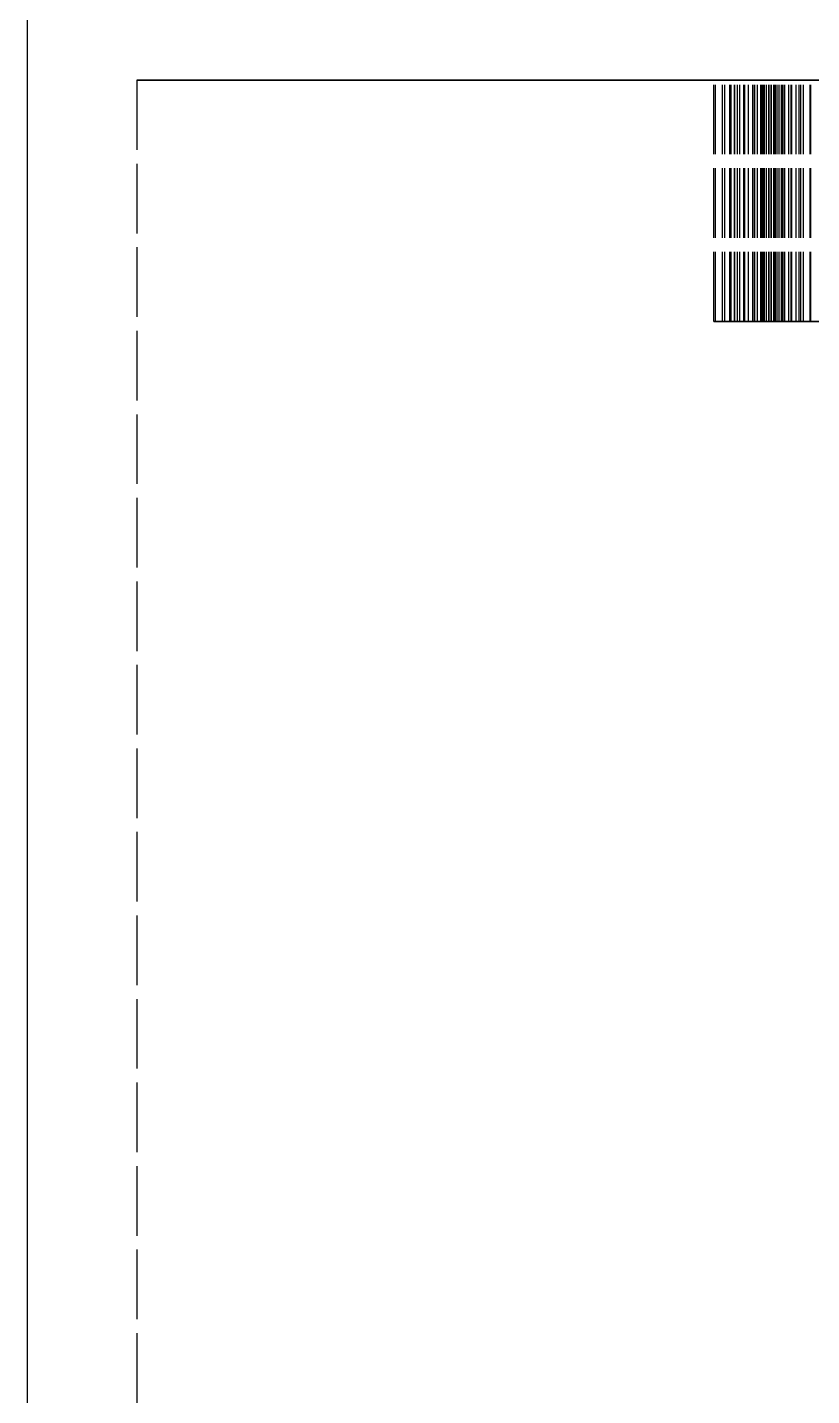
# Model space of a CAD drawing. Header units: millimetres. Extents: x -9 to 243, y -53 to 196.
# Drawn here: x 137.85 to 152.16, y -0.2 to 24.76 of the extents above; entities that cross this region are included whole.
import ezdxf

# ---------------------------------------------------------------- set-up
doc = ezdxf.new("R2010")
doc.units = ezdxf.units.MM
doc.linetypes.add('DASHED', pattern=[1.524, 1.27, -0.254])
doc.layers.add('HIDDEN', color=8, linetype='DASHED')
doc.layers.add('VISIBLE', color=7, linetype='CONTINUOUS')

msp = doc.modelspace()

# ---------------------------------------------------------------- linework, layer by layer
at = {"layer": 'HIDDEN'}
for points in [[(152.51667, 23.8), (151.91349, 23.8), (151.31032, 23.8), (150.70714, 23.8), (150.10397, 23.8), (149.50079, 23.8), (148.89762, 23.8), (148.29444, 23.8), (147.69127, 23.8), (147.0881, 23.8), (146.48492, 23.8), (145.88175, 23.8), (145.27857, 23.8), (144.6754, 23.8), (144.07222, 23.8), (143.46905, 23.8), (142.86587, 23.8), (142.2627, 23.8), (141.65952, 23.8), (141.05635, 23.8), (140.45317, 23.8), (139.85, 23.8)], [(139.85, 23.8), (140.15159, 23.8), (140.45317, 23.8), (140.75476, 23.8), (141.05635, 23.8), (141.35794, 23.8), (141.65952, 23.8), (141.96111, 23.8), (142.2627, 23.8), (142.56429, 23.8), (142.86587, 23.8), (143.16746, 23.8), (143.46905, 23.8), (143.77063, 23.8), (144.07222, 23.8), (144.37381, 23.8), (144.6754, 23.8), (144.97698, 23.8), (145.27857, 23.8), (145.58016, 23.8), (145.88175, 23.8), (146.18333, 23.8), (146.48492, 23.8), (146.78651, 23.8), (147.0881, 23.8), (147.38968, 23.8), (147.69127, 23.8), (147.99286, 23.8), (148.29444, 23.8), (148.59603, 23.8), (148.89762, 23.8), (149.19921, 23.8), (149.50079, 23.8), (149.80238, 23.8), (150.10397, 23.8), (150.40556, 23.8), (150.70714, 23.8), (151.00873, 23.8), (151.31032, 23.8), (151.6119, 23.8), (151.91349, 23.8), (152.21508, 23.8)], [(139.85, 23.8), (139.85, -15.2)], [(150.40802, 23.8), (150.37681, 23.8)], [(150.37681, 23.8), (150.53395, 23.8)], [(150.53395, 23.8), (150.37681, 23.8)], [(150.37681, 23.8), (150.40802, 23.8)], [(150.37681, 19.4), (150.37681, 23.8)], [(150.37681, 19.4), (150.37681, 23.8)], [(150.58057, 23.8), (150.40802, 23.8)], [(150.40802, 23.8), (150.58057, 23.8)], [(150.40802, 19.4), (150.40802, 23.8)], [(150.40802, 19.4), (150.40802, 23.8)], [(150.53395, 23.8), (150.69252, 23.8)], [(150.69252, 23.8), (150.53395, 23.8)], [(150.53395, 19.4), (150.53395, 23.8)], [(150.53395, 19.4), (150.53395, 23.8)], [(150.75261, 23.8), (150.58057, 23.8)], [(150.58057, 23.8), (150.75261, 23.8)], [(150.58057, 19.4), (150.58057, 23.8)], [(150.58057, 19.4), (150.58057, 23.8)], [(150.76365, 23.8), (150.67122, 23.8)], [(150.67122, 23.8), (150.80692, 23.8)], [(150.80692, 23.8), (150.67122, 23.8)], [(150.67122, 23.8), (150.76365, 23.8)], [(150.67122, 19.4), (150.67122, 23.8)], [(150.67122, 19.4), (150.67122, 23.8)], [(150.69252, 23.8), (150.85231, 23.8)], [(150.85231, 23.8), (150.69252, 23.8)], [(150.69252, 19.4), (150.69252, 23.8)], [(150.69252, 19.4), (150.69252, 23.8)], [(150.92382, 23.8), (150.75261, 23.8)], [(150.75261, 23.8), (150.92382, 23.8)], [(150.75261, 19.4), (150.75261, 23.8)], [(150.75261, 19.4), (150.75261, 23.8)], [(150.94497, 23.8), (150.76365, 23.8)], [(150.76365, 23.8), (150.94497, 23.8)], [(150.76365, 19.4), (150.76365, 23.8)], [(150.76365, 19.4), (150.76365, 23.8)], [(150.80692, 23.8), (150.94591, 23.8)], [(150.94591, 23.8), (150.80692, 23.8)], [(150.80692, 19.4), (150.80692, 23.8)], [(150.80692, 19.4), (150.80692, 23.8)], [(150.85231, 23.8), (151.01317, 23.8)], [(151.01317, 23.8), (150.85231, 23.8)], [(150.85231, 19.4), (150.85231, 23.8)], [(150.85231, 19.4), (150.85231, 23.8)], [(151.09381, 23.8), (150.92382, 23.8)], [(150.92382, 23.8), (151.09381, 23.8)], [(150.92382, 19.4), (150.92382, 23.8)], [(150.92382, 19.4), (150.92382, 23.8)], [(151.12388, 23.8), (150.94497, 23.8)], [(150.94497, 23.8), (151.12388, 23.8)], [(150.94497, 19.4), (150.94497, 23.8)], [(150.94497, 19.4), (150.94497, 23.8)], [(150.94591, 23.8), (151.08815, 23.8)], [(151.08815, 23.8), (150.94591, 23.8)], [(150.94591, 19.4), (150.94591, 23.8)], [(150.94591, 19.4), (150.94591, 23.8)], [(151.01317, 23.8), (151.17496, 23.8)], [(151.17496, 23.8), (151.01317, 23.8)], [(151.01317, 19.4), (151.01317, 23.8)], [(151.01317, 19.4), (151.01317, 23.8)], [(151.08815, 23.8), (151.2337, 23.8)], [(151.2337, 23.8), (151.08815, 23.8)], [(151.08815, 19.4), (151.08815, 23.8)], [(151.08815, 19.4), (151.08815, 23.8)], [(151.26204, 23.8), (151.09381, 23.8)], [(151.09381, 23.8), (151.26204, 23.8)], [(151.09381, 19.4), (151.09381, 23.8)], [(151.09381, 19.4), (151.09381, 23.8)], [(151.29992, 23.8), (151.12388, 23.8)], [(151.12388, 23.8), (151.29992, 23.8)], [(151.12388, 19.4), (151.12388, 23.8)], [(151.12388, 19.4), (151.12388, 23.8)], [(151.17496, 23.8), (151.33769, 23.8)], [(151.33769, 23.8), (151.17496, 23.8)], [(151.17496, 19.4), (151.17496, 23.8)], [(151.17496, 19.4), (151.17496, 23.8)], [(151.2337, 23.8), (151.38282, 23.8)], [(151.38282, 23.8), (151.2337, 23.8)], [(151.2337, 19.4), (151.2337, 23.8)], [(151.2337, 19.4), (151.2337, 23.8)], [(151.42733, 23.8), (151.26204, 23.8)], [(151.26204, 23.8), (151.42733, 23.8)], [(151.26204, 19.4), (151.26204, 23.8)], [(151.26204, 19.4), (151.26204, 23.8)], [(151.43003, 23.8), (151.27994, 23.8)], [(151.27994, 23.8), (151.38898, 23.8)], [(151.38898, 23.8), (151.27994, 23.8)], [(151.27994, 23.8), (151.43003, 23.8)], [(151.27994, 19.4), (151.27994, 23.8)], [(151.27994, 19.4), (151.27994, 23.8)], [(151.47251, 23.8), (151.29992, 23.8)], [(151.29992, 23.8), (151.47251, 23.8)], [(151.29992, 19.4), (151.29992, 23.8)], [(151.29992, 19.4), (151.29992, 23.8)], [(151.33769, 23.8), (151.48013, 23.8)], [(151.48013, 23.8), (151.33769, 23.8)], [(151.33769, 19.4), (151.33769, 23.8)], [(151.33769, 19.4), (151.33769, 23.8)], [(151.38282, 23.8), (151.53674, 23.8)], [(151.53674, 23.8), (151.38282, 23.8)], [(151.38282, 19.4), (151.38282, 23.8)], [(151.38282, 19.4), (151.38282, 23.8)], [(151.38898, 23.8), (151.50305, 23.8)], [(151.50305, 23.8), (151.38898, 23.8)], [(151.38898, 19.4), (151.38898, 23.8)], [(151.38898, 19.4), (151.38898, 23.8)], [(151.56808, 23.8), (151.42733, 23.8)], [(151.42733, 23.8), (151.56808, 23.8)], [(151.42733, 19.4), (151.42733, 23.8)], [(151.42733, 19.4), (151.42733, 23.8)], [(151.61316, 23.8), (151.43003, 23.8)], [(151.43003, 23.8), (151.61316, 23.8)], [(151.43003, 19.4), (151.43003, 23.8)], [(151.43003, 19.4), (151.43003, 23.8)], [(151.64073, 23.8), (151.47251, 23.8)], [(151.47251, 23.8), (151.64073, 23.8)], [(151.47251, 19.4), (151.47251, 23.8)], [(151.47251, 19.4), (151.47251, 23.8)], [(151.48013, 23.8), (151.48005, 23.8), (151.47997, 23.8), (151.47989, 23.8), (151.47981, 23.8), (151.47972, 23.8), (151.47964, 23.8), (151.47956, 23.8), (151.47948, 23.8), (151.4794, 23.8), (151.47932, 23.8), (151.47924, 23.8), (151.47915, 23.8), (151.47907, 23.8), (151.47899, 23.8), (151.47891, 23.8), (151.47883, 23.8), (151.47875, 23.8), (151.47867, 23.8), (151.47858, 23.8), (151.4785, 23.8), (151.47842, 23.8), (151.47834, 23.8), (151.47826, 23.8), (151.47818, 23.8), (151.4781, 23.8), (151.47801, 23.8), (151.47793, 23.8), (151.47785, 23.8), (151.47777, 23.8), (151.47769, 23.8), (151.47761, 23.8), (151.47753, 23.8), (151.47744, 23.8), (151.47736, 23.8), (151.47728, 23.8), (151.4772, 23.8), (151.47712, 23.8), (151.47704, 23.8), (151.47696, 23.8), (151.47687, 23.8), (151.47679, 23.8), (151.47671, 23.8), (151.47663, 23.8), (151.47655, 23.8), (151.47647, 23.8), (151.47638, 23.8), (151.4763, 23.8), (151.47622, 23.8), (151.47614, 23.8), (151.47606, 23.8), (151.47598, 23.8), (151.4759, 23.8), (151.47581, 23.8), (151.47573, 23.8), (151.47565, 23.8), (151.47557, 23.8), (151.47549, 23.8), (151.47541, 23.8), (151.47533, 23.8), (151.47524, 23.8), (151.47516, 23.8), (151.47508, 23.8), (151.475, 23.8)], [(151.475, 23.8), (151.47508, 23.8), (151.47516, 23.8), (151.47524, 23.8), (151.47533, 23.8), (151.47541, 23.8), (151.47549, 23.8), (151.47557, 23.8), (151.47565, 23.8), (151.47573, 23.8), (151.47581, 23.8), (151.4759, 23.8), (151.47598, 23.8), (151.47606, 23.8), (151.47614, 23.8), (151.47622, 23.8), (151.4763, 23.8), (151.47638, 23.8), (151.47647, 23.8), (151.47655, 23.8), (151.47663, 23.8), (151.47671, 23.8), (151.47679, 23.8), (151.47687, 23.8), (151.47696, 23.8), (151.47704, 23.8), (151.47712, 23.8), (151.4772, 23.8), (151.47728, 23.8), (151.47736, 23.8), (151.47744, 23.8), (151.47753, 23.8), (151.47761, 23.8), (151.47769, 23.8), (151.47777, 23.8), (151.47785, 23.8), (151.47793, 23.8), (151.47801, 23.8), (151.4781, 23.8), (151.47818, 23.8), (151.47826, 23.8), (151.47834, 23.8), (151.47842, 23.8), (151.4785, 23.8), (151.47858, 23.8), (151.47867, 23.8), (151.47875, 23.8), (151.47883, 23.8), (151.47891, 23.8), (151.47899, 23.8), (151.47907, 23.8), (151.47915, 23.8), (151.47924, 23.8), (151.47932, 23.8), (151.4794, 23.8), (151.47948, 23.8), (151.47956, 23.8), (151.47964, 23.8), (151.47972, 23.8), (151.47981, 23.8), (151.47989, 23.8), (151.47997, 23.8), (151.48005, 23.8), (151.48013, 23.8)], [(151.475, 19.4), (151.475, 23.8)], [(151.48013, 19.4), (151.48013, 23.8)], [(151.48013, 19.4), (151.48013, 23.8)], [(151.50305, 23.8), (151.62227, 23.8)], [(151.62227, 23.8), (151.50305, 23.8)], [(151.50305, 19.4), (151.50305, 23.8)], [(151.50305, 19.4), (151.50305, 23.8)], [(151.53674, 23.8), (151.67541, 23.8)], [(151.67541, 23.8), (151.53674, 23.8)], [(151.53674, 19.4), (151.53674, 23.8)], [(151.53674, 19.4), (151.53674, 23.8)], [(151.67541, 23.8), (151.6737, 23.8), (151.672, 23.8), (151.6703, 23.8), (151.66859, 23.8), (151.66689, 23.8), (151.66519, 23.8), (151.66348, 23.8), (151.66178, 23.8), (151.66007, 23.8), (151.65837, 23.8), (151.65667, 23.8), (151.65496, 23.8), (151.65326, 23.8), (151.65156, 23.8), (151.64985, 23.8), (151.64815, 23.8), (151.64645, 23.8), (151.64474, 23.8), (151.64304, 23.8), (151.64133, 23.8), (151.63963, 23.8), (151.63793, 23.8), (151.63622, 23.8), (151.63452, 23.8), (151.63282, 23.8), (151.63111, 23.8), (151.62941, 23.8), (151.6277, 23.8), (151.626, 23.8), (151.6243, 23.8), (151.62259, 23.8), (151.62089, 23.8), (151.61919, 23.8), (151.61748, 23.8), (151.61578, 23.8), (151.61408, 23.8), (151.61237, 23.8), (151.61067, 23.8), (151.60896, 23.8), (151.60726, 23.8), (151.60556, 23.8), (151.60385, 23.8), (151.60215, 23.8), (151.60045, 23.8), (151.59874, 23.8), (151.59704, 23.8), (151.59533, 23.8), (151.59363, 23.8), (151.59193, 23.8), (151.59022, 23.8), (151.58852, 23.8), (151.58682, 23.8), (151.58511, 23.8), (151.58341, 23.8), (151.58171, 23.8), (151.58, 23.8), (151.5783, 23.8), (151.57659, 23.8), (151.57489, 23.8), (151.57319, 23.8), (151.57148, 23.8), (151.56978, 23.8), (151.56808, 23.8)], [(151.56808, 23.8), (151.56978, 23.8), (151.57148, 23.8), (151.57319, 23.8), (151.57489, 23.8), (151.57659, 23.8), (151.5783, 23.8), (151.58, 23.8), (151.58171, 23.8), (151.58341, 23.8), (151.58511, 23.8), (151.58682, 23.8), (151.58852, 23.8), (151.59022, 23.8), (151.59193, 23.8), (151.59363, 23.8), (151.59533, 23.8), (151.59704, 23.8), (151.59874, 23.8), (151.60045, 23.8), (151.60215, 23.8), (151.60385, 23.8), (151.60556, 23.8), (151.60726, 23.8), (151.60896, 23.8), (151.61067, 23.8), (151.61237, 23.8), (151.61408, 23.8), (151.61578, 23.8), (151.61748, 23.8), (151.61919, 23.8), (151.62089, 23.8), (151.62259, 23.8), (151.6243, 23.8), (151.626, 23.8), (151.6277, 23.8), (151.62941, 23.8), (151.63111, 23.8), (151.63282, 23.8), (151.63452, 23.8), (151.63622, 23.8), (151.63793, 23.8), (151.63963, 23.8), (151.64133, 23.8), (151.64304, 23.8), (151.64474, 23.8), (151.64645, 23.8), (151.64815, 23.8), (151.64985, 23.8), (151.65156, 23.8), (151.65326, 23.8), (151.65496, 23.8), (151.65667, 23.8), (151.65837, 23.8), (151.66007, 23.8), (151.66178, 23.8), (151.66348, 23.8), (151.66519, 23.8), (151.66689, 23.8), (151.66859, 23.8), (151.6703, 23.8), (151.672, 23.8), (151.6737, 23.8), (151.67541, 23.8)], [(151.56808, 19.4), (151.56808, 23.8)], [(151.56808, 19.4), (151.56808, 23.8)], [(151.79206, 23.8), (151.61316, 23.8)], [(151.61316, 23.8), (151.79206, 23.8)], [(151.61316, 19.4), (151.61316, 23.8)], [(151.61316, 19.4), (151.61316, 23.8)], [(151.62227, 23.8), (151.74692, 23.8)], [(151.74692, 23.8), (151.62227, 23.8)], [(151.62227, 19.4), (151.62227, 23.8)], [(151.62227, 19.4), (151.62227, 23.8)], [(151.80223, 23.8), (151.64073, 23.8)], [(151.64073, 23.8), (151.80223, 23.8)], [(151.64073, 19.4), (151.64073, 23.8)], [(151.64073, 19.4), (151.64073, 23.8)], [(151.67541, 19.4), (151.67541, 23.8)], [(151.67541, 19.4), (151.67541, 23.8)], [(151.74692, 23.8), (151.87764, 23.8)], [(151.87764, 23.8), (151.74692, 23.8)], [(151.74692, 19.4), (151.74692, 23.8)], [(151.74692, 19.4), (151.74692, 23.8)], [(151.96617, 23.8), (151.79206, 23.8)], [(151.79206, 23.8), (151.96617, 23.8)], [(151.79206, 19.4), (151.79206, 23.8)], [(151.79206, 19.4), (151.79206, 23.8)], [(151.93586, 23.8), (151.80223, 23.8)], [(151.80223, 23.8), (151.93586, 23.8)], [(151.80223, 19.4), (151.80223, 23.8)], [(151.80223, 19.4), (151.80223, 23.8)], [(151.87764, 23.8), (152.01683, 23.8)], [(152.01683, 23.8), (151.87764, 23.8)], [(151.87764, 19.4), (151.87764, 23.8)], [(151.87764, 19.4), (151.87764, 23.8)], [(152.1464, 23.8), (152.14306, 23.8), (152.13972, 23.8), (152.13637, 23.8), (152.13303, 23.8), (152.12969, 23.8), (152.12635, 23.8), (152.12301, 23.8), (152.11966, 23.8), (152.11632, 23.8), (152.11298, 23.8), (152.10964, 23.8), (152.1063, 23.8), (152.10295, 23.8), (152.09961, 23.8), (152.09627, 23.8), (152.09293, 23.8), (152.08959, 23.8), (152.08625, 23.8), (152.0829, 23.8), (152.07956, 23.8), (152.07622, 23.8), (152.07288, 23.8), (152.06954, 23.8), (152.06619, 23.8), (152.06285, 23.8), (152.05951, 23.8), (152.05617, 23.8), (152.05283, 23.8), (152.04948, 23.8), (152.04614, 23.8), (152.0428, 23.8), (152.03946, 23.8), (152.03612, 23.8), (152.03278, 23.8), (152.02943, 23.8), (152.02609, 23.8), (152.02275, 23.8), (152.01941, 23.8), (152.01607, 23.8), (152.01272, 23.8), (152.00938, 23.8), (152.00604, 23.8), (152.0027, 23.8), (151.99936, 23.8), (151.99601, 23.8), (151.99267, 23.8), (151.98933, 23.8), (151.98599, 23.8), (151.98265, 23.8), (151.9793, 23.8), (151.97596, 23.8), (151.97262, 23.8), (151.96928, 23.8), (151.96594, 23.8), (151.9626, 23.8), (151.95925, 23.8), (151.95591, 23.8), (151.95257, 23.8), (151.94923, 23.8), (151.94589, 23.8), (151.94254, 23.8), (151.9392, 23.8), (151.93586, 23.8)], [(151.93586, 23.8), (151.9392, 23.8), (151.94254, 23.8), (151.94589, 23.8), (151.94923, 23.8), (151.95257, 23.8), (151.95591, 23.8), (151.95925, 23.8), (151.9626, 23.8), (151.96594, 23.8), (151.96928, 23.8), (151.97262, 23.8), (151.97596, 23.8), (151.9793, 23.8), (151.98265, 23.8), (151.98599, 23.8), (151.98933, 23.8), (151.99267, 23.8), (151.99601, 23.8), (151.99936, 23.8), (152.0027, 23.8), (152.00604, 23.8), (152.00938, 23.8), (152.01272, 23.8), (152.01607, 23.8), (152.01941, 23.8), (152.02275, 23.8), (152.02609, 23.8), (152.02943, 23.8), (152.03278, 23.8), (152.03612, 23.8), (152.03946, 23.8), (152.0428, 23.8), (152.04614, 23.8), (152.04948, 23.8), (152.05283, 23.8), (152.05617, 23.8), (152.05951, 23.8), (152.06285, 23.8), (152.06619, 23.8), (152.06954, 23.8), (152.07288, 23.8), (152.07622, 23.8), (152.07956, 23.8), (152.0829, 23.8), (152.08625, 23.8), (152.08959, 23.8), (152.09293, 23.8), (152.09627, 23.8), (152.09961, 23.8), (152.10295, 23.8), (152.1063, 23.8), (152.10964, 23.8), (152.11298, 23.8), (152.11632, 23.8), (152.11966, 23.8), (152.12301, 23.8), (152.12635, 23.8), (152.12969, 23.8), (152.13303, 23.8), (152.13637, 23.8), (152.13972, 23.8), (152.14306, 23.8), (152.1464, 23.8)], [(151.93586, 19.4), (151.93586, 23.8)], [(151.93586, 19.4), (151.93586, 23.8)], [(152.13473, 23.8), (151.96617, 23.8)], [(151.96617, 23.8), (152.13473, 23.8)], [(151.96617, 19.4), (151.96617, 23.8)], [(151.96617, 19.4), (151.96617, 23.8)], [(152.01683, 23.8), (152.1464, 23.8)], [(152.1464, 23.8), (152.01683, 23.8)], [(152.01683, 19.4), (152.01683, 23.8)], [(152.01683, 19.4), (152.01683, 23.8)], [(152.29646, 23.8), (152.13473, 23.8)], [(152.13473, 23.8), (152.29646, 23.8)], [(152.13473, 19.4), (152.13473, 23.8)], [(152.13473, 19.4), (152.13473, 23.8)], [(152.1464, 19.4), (152.1464, 23.8)], [(152.1464, 19.4), (152.1464, 23.8)], [(150.37681, 19.4), (150.40802, 19.4)], [(150.53395, 19.4), (150.37681, 19.4)], [(150.37681, 19.4), (150.53395, 19.4)], [(150.40802, 19.4), (150.37681, 19.4)], [(150.40802, 19.4), (150.58057, 19.4)], [(150.58057, 19.4), (150.40802, 19.4)], [(150.69252, 19.4), (150.53395, 19.4)], [(150.53395, 19.4), (150.69252, 19.4)], [(150.58057, 19.4), (150.75261, 19.4)], [(150.75261, 19.4), (150.58057, 19.4)], [(150.67122, 19.4), (150.76365, 19.4)], [(150.80692, 19.4), (150.67122, 19.4)], [(150.67122, 19.4), (150.80692, 19.4)], [(150.76365, 19.4), (150.67122, 19.4)], [(150.85231, 19.4), (150.69252, 19.4)], [(150.69252, 19.4), (150.85231, 19.4)], [(150.75261, 19.4), (150.92382, 19.4)], [(150.92382, 19.4), (150.75261, 19.4)], [(150.76365, 19.4), (150.94497, 19.4)], [(150.94497, 19.4), (150.76365, 19.4)], [(150.94591, 19.4), (150.80692, 19.4)], [(150.80692, 19.4), (150.94591, 19.4)], [(151.01317, 19.4), (150.85231, 19.4)], [(150.85231, 19.4), (151.01317, 19.4)], [(150.92382, 19.4), (151.09381, 19.4)], [(151.09381, 19.4), (150.92382, 19.4)], [(150.94497, 19.4), (151.12388, 19.4)], [(151.12388, 19.4), (150.94497, 19.4)], [(151.08815, 19.4), (150.94591, 19.4)], [(150.94591, 19.4), (151.08815, 19.4)], [(151.17496, 19.4), (151.01317, 19.4)], [(151.01317, 19.4), (151.17496, 19.4)], [(151.2337, 19.4), (151.08815, 19.4)], [(151.08815, 19.4), (151.2337, 19.4)], [(151.09381, 19.4), (151.26204, 19.4)], [(151.26204, 19.4), (151.09381, 19.4)], [(151.12388, 19.4), (151.29992, 19.4)], [(151.29992, 19.4), (151.12388, 19.4)], [(151.33769, 19.4), (151.17496, 19.4)], [(151.17496, 19.4), (151.33769, 19.4)], [(151.38282, 19.4), (151.2337, 19.4)], [(151.2337, 19.4), (151.38282, 19.4)], [(151.26204, 19.4), (151.42733, 19.4)], [(151.42733, 19.4), (151.26204, 19.4)], [(151.27994, 19.4), (151.43003, 19.4)], [(151.38898, 19.4), (151.27994, 19.4)], [(151.27994, 19.4), (151.38898, 19.4)], [(151.43003, 19.4), (151.27994, 19.4)], [(151.29992, 19.4), (151.47251, 19.4)], [(151.47251, 19.4), (151.29992, 19.4)], [(151.48013, 19.4), (151.33769, 19.4)], [(151.33769, 19.4), (151.48013, 19.4)], [(151.53674, 19.4), (151.38282, 19.4)], [(151.38282, 19.4), (151.53674, 19.4)], [(151.50305, 19.4), (151.38898, 19.4)], [(151.38898, 19.4), (151.50305, 19.4)], [(151.42733, 19.4), (151.56808, 19.4)], [(151.56808, 19.4), (151.42733, 19.4)], [(151.43003, 19.4), (151.61316, 19.4)], [(151.61316, 19.4), (151.43003, 19.4)], [(151.47251, 19.4), (151.64073, 19.4)], [(151.64073, 19.4), (151.47251, 19.4)], [(151.48013, 19.4), (151.48005, 19.4), (151.47997, 19.4), (151.47989, 19.4), (151.47981, 19.4), (151.47972, 19.4), (151.47964, 19.4), (151.47956, 19.4), (151.47948, 19.4), (151.4794, 19.4), (151.47932, 19.4), (151.47924, 19.4), (151.47915, 19.4), (151.47907, 19.4), (151.47899, 19.4), (151.47891, 19.4), (151.47883, 19.4), (151.47875, 19.4), (151.47867, 19.4), (151.47858, 19.4), (151.4785, 19.4), (151.47842, 19.4), (151.47834, 19.4), (151.47826, 19.4), (151.47818, 19.4), (151.4781, 19.4), (151.47801, 19.4), (151.47793, 19.4), (151.47785, 19.4), (151.47777, 19.4), (151.47769, 19.4), (151.47761, 19.4), (151.47753, 19.4), (151.47744, 19.4), (151.47736, 19.4), (151.47728, 19.4), (151.4772, 19.4), (151.47712, 19.4), (151.47704, 19.4), (151.47696, 19.4), (151.47687, 19.4), (151.47679, 19.4), (151.47671, 19.4), (151.47663, 19.4), (151.47655, 19.4), (151.47647, 19.4), (151.47638, 19.4), (151.4763, 19.4), (151.47622, 19.4), (151.47614, 19.4), (151.47606, 19.4), (151.47598, 19.4), (151.4759, 19.4), (151.47581, 19.4), (151.47573, 19.4), (151.47565, 19.4), (151.47557, 19.4), (151.47549, 19.4), (151.47541, 19.4), (151.47533, 19.4), (151.47524, 19.4), (151.47516, 19.4), (151.47508, 19.4), (151.475, 19.4)], [(151.475, 19.4), (151.47508, 19.4), (151.47516, 19.4), (151.47524, 19.4), (151.47533, 19.4), (151.47541, 19.4), (151.47549, 19.4), (151.47557, 19.4), (151.47565, 19.4), (151.47573, 19.4), (151.47581, 19.4), (151.4759, 19.4), (151.47598, 19.4), (151.47606, 19.4), (151.47614, 19.4), (151.47622, 19.4), (151.4763, 19.4), (151.47638, 19.4), (151.47647, 19.4), (151.47655, 19.4), (151.47663, 19.4), (151.47671, 19.4), (151.47679, 19.4), (151.47687, 19.4), (151.47696, 19.4), (151.47704, 19.4), (151.47712, 19.4), (151.4772, 19.4), (151.47728, 19.4), (151.47736, 19.4), (151.47744, 19.4), (151.47753, 19.4), (151.47761, 19.4), (151.47769, 19.4), (151.47777, 19.4), (151.47785, 19.4), (151.47793, 19.4), (151.47801, 19.4), (151.4781, 19.4), (151.47818, 19.4), (151.47826, 19.4), (151.47834, 19.4), (151.47842, 19.4), (151.4785, 19.4), (151.47858, 19.4), (151.47867, 19.4), (151.47875, 19.4), (151.47883, 19.4), (151.47891, 19.4), (151.47899, 19.4), (151.47907, 19.4), (151.47915, 19.4), (151.47924, 19.4), (151.47932, 19.4), (151.4794, 19.4), (151.47948, 19.4), (151.47956, 19.4), (151.47964, 19.4), (151.47972, 19.4), (151.47981, 19.4), (151.47989, 19.4), (151.47997, 19.4), (151.48005, 19.4), (151.48013, 19.4)], [(151.62227, 19.4), (151.50305, 19.4)], [(151.50305, 19.4), (151.62227, 19.4)], [(151.67541, 19.4), (151.53674, 19.4)], [(151.53674, 19.4), (151.67541, 19.4)], [(151.56808, 19.4), (151.56978, 19.4), (151.57148, 19.4), (151.57319, 19.4), (151.57489, 19.4), (151.57659, 19.4), (151.5783, 19.4), (151.58, 19.4), (151.58171, 19.4), (151.58341, 19.4), (151.58511, 19.4), (151.58682, 19.4), (151.58852, 19.4), (151.59022, 19.4), (151.59193, 19.4), (151.59363, 19.4), (151.59533, 19.4), (151.59704, 19.4), (151.59874, 19.4), (151.60045, 19.4), (151.60215, 19.4), (151.60385, 19.4), (151.60556, 19.4), (151.60726, 19.4), (151.60896, 19.4), (151.61067, 19.4), (151.61237, 19.4), (151.61408, 19.4), (151.61578, 19.4), (151.61748, 19.4), (151.61919, 19.4), (151.62089, 19.4), (151.62259, 19.4), (151.6243, 19.4), (151.626, 19.4), (151.6277, 19.4), (151.62941, 19.4), (151.63111, 19.4), (151.63282, 19.4), (151.63452, 19.4), (151.63622, 19.4), (151.63793, 19.4), (151.63963, 19.4), (151.64133, 19.4), (151.64304, 19.4), (151.64474, 19.4), (151.64645, 19.4), (151.64815, 19.4), (151.64985, 19.4), (151.65156, 19.4), (151.65326, 19.4), (151.65496, 19.4), (151.65667, 19.4), (151.65837, 19.4), (151.66007, 19.4), (151.66178, 19.4), (151.66348, 19.4), (151.66519, 19.4), (151.66689, 19.4), (151.66859, 19.4), (151.6703, 19.4), (151.672, 19.4), (151.6737, 19.4), (151.67541, 19.4)], [(151.67541, 19.4), (151.6737, 19.4), (151.672, 19.4), (151.6703, 19.4), (151.66859, 19.4), (151.66689, 19.4), (151.66519, 19.4), (151.66348, 19.4), (151.66178, 19.4), (151.66007, 19.4), (151.65837, 19.4), (151.65667, 19.4), (151.65496, 19.4), (151.65326, 19.4), (151.65156, 19.4), (151.64985, 19.4), (151.64815, 19.4), (151.64645, 19.4), (151.64474, 19.4), (151.64304, 19.4), (151.64133, 19.4), (151.63963, 19.4), (151.63793, 19.4), (151.63622, 19.4), (151.63452, 19.4), (151.63282, 19.4), (151.63111, 19.4), (151.62941, 19.4), (151.6277, 19.4), (151.626, 19.4), (151.6243, 19.4), (151.62259, 19.4), (151.62089, 19.4), (151.61919, 19.4), (151.61748, 19.4), (151.61578, 19.4), (151.61408, 19.4), (151.61237, 19.4), (151.61067, 19.4), (151.60896, 19.4), (151.60726, 19.4), (151.60556, 19.4), (151.60385, 19.4), (151.60215, 19.4), (151.60045, 19.4), (151.59874, 19.4), (151.59704, 19.4), (151.59533, 19.4), (151.59363, 19.4), (151.59193, 19.4), (151.59022, 19.4), (151.58852, 19.4), (151.58682, 19.4), (151.58511, 19.4), (151.58341, 19.4), (151.58171, 19.4), (151.58, 19.4), (151.5783, 19.4), (151.57659, 19.4), (151.57489, 19.4), (151.57319, 19.4), (151.57148, 19.4), (151.56978, 19.4), (151.56808, 19.4)], [(151.61316, 19.4), (151.79206, 19.4)], [(151.79206, 19.4), (151.61316, 19.4)], [(151.74692, 19.4), (151.62227, 19.4)], [(151.62227, 19.4), (151.74692, 19.4)], [(151.64073, 19.4), (151.80223, 19.4)], [(151.80223, 19.4), (151.64073, 19.4)], [(151.87764, 19.4), (151.74692, 19.4)], [(151.74692, 19.4), (151.87764, 19.4)], [(151.79206, 19.4), (151.96617, 19.4)], [(151.96617, 19.4), (151.79206, 19.4)], [(151.80223, 19.4), (151.93586, 19.4)], [(151.93586, 19.4), (151.80223, 19.4)], [(152.01683, 19.4), (151.87764, 19.4)], [(151.87764, 19.4), (152.01683, 19.4)], [(151.93586, 19.4), (151.9392, 19.4), (151.94254, 19.4), (151.94589, 19.4), (151.94923, 19.4), (151.95257, 19.4), (151.95591, 19.4), (151.95925, 19.4), (151.9626, 19.4), (151.96594, 19.4), (151.96928, 19.4), (151.97262, 19.4), (151.97596, 19.4), (151.9793, 19.4), (151.98265, 19.4), (151.98599, 19.4), (151.98933, 19.4), (151.99267, 19.4), (151.99601, 19.4), (151.99936, 19.4), (152.0027, 19.4), (152.00604, 19.4), (152.00938, 19.4), (152.01272, 19.4), (152.01607, 19.4), (152.01941, 19.4), (152.02275, 19.4), (152.02609, 19.4), (152.02943, 19.4), (152.03278, 19.4), (152.03612, 19.4), (152.03946, 19.4), (152.0428, 19.4), (152.04614, 19.4), (152.04948, 19.4), (152.05283, 19.4), (152.05617, 19.4), (152.05951, 19.4), (152.06285, 19.4), (152.06619, 19.4), (152.06954, 19.4), (152.07288, 19.4), (152.07622, 19.4), (152.07956, 19.4), (152.0829, 19.4), (152.08625, 19.4), (152.08959, 19.4), (152.09293, 19.4), (152.09627, 19.4), (152.09961, 19.4), (152.10295, 19.4), (152.1063, 19.4), (152.10964, 19.4), (152.11298, 19.4), (152.11632, 19.4), (152.11966, 19.4), (152.12301, 19.4), (152.12635, 19.4), (152.12969, 19.4), (152.13303, 19.4), (152.13637, 19.4), (152.13972, 19.4), (152.14306, 19.4), (152.1464, 19.4)], [(152.1464, 19.4), (152.14306, 19.4), (152.13972, 19.4), (152.13637, 19.4), (152.13303, 19.4), (152.12969, 19.4), (152.12635, 19.4), (152.12301, 19.4), (152.11966, 19.4), (152.11632, 19.4), (152.11298, 19.4), (152.10964, 19.4), (152.1063, 19.4), (152.10295, 19.4), (152.09961, 19.4), (152.09627, 19.4), (152.09293, 19.4), (152.08959, 19.4), (152.08625, 19.4), (152.0829, 19.4), (152.07956, 19.4), (152.07622, 19.4), (152.07288, 19.4), (152.06954, 19.4), (152.06619, 19.4), (152.06285, 19.4), (152.05951, 19.4), (152.05617, 19.4), (152.05283, 19.4), (152.04948, 19.4), (152.04614, 19.4), (152.0428, 19.4), (152.03946, 19.4), (152.03612, 19.4), (152.03278, 19.4), (152.02943, 19.4), (152.02609, 19.4), (152.02275, 19.4), (152.01941, 19.4), (152.01607, 19.4), (152.01272, 19.4), (152.00938, 19.4), (152.00604, 19.4), (152.0027, 19.4), (151.99936, 19.4), (151.99601, 19.4), (151.99267, 19.4), (151.98933, 19.4), (151.98599, 19.4), (151.98265, 19.4), (151.9793, 19.4), (151.97596, 19.4), (151.97262, 19.4), (151.96928, 19.4), (151.96594, 19.4), (151.9626, 19.4), (151.95925, 19.4), (151.95591, 19.4), (151.95257, 19.4), (151.94923, 19.4), (151.94589, 19.4), (151.94254, 19.4), (151.9392, 19.4), (151.93586, 19.4)], [(151.96617, 19.4), (152.13473, 19.4)], [(152.13473, 19.4), (151.96617, 19.4)], [(152.1464, 19.4), (152.01683, 19.4)], [(152.01683, 19.4), (152.1464, 19.4)], [(152.13473, 19.4), (152.29646, 19.4)], [(152.29646, 19.4), (152.13473, 19.4)]]:
    msp.add_lwpolyline(points, dxfattribs=at)
at = {"layer": 'VISIBLE'}
msp.add_lwpolyline([(137.85, -15.2), (137.85, 32.3)], dxfattribs=at)

doc.saveas('drawing.dxf')
